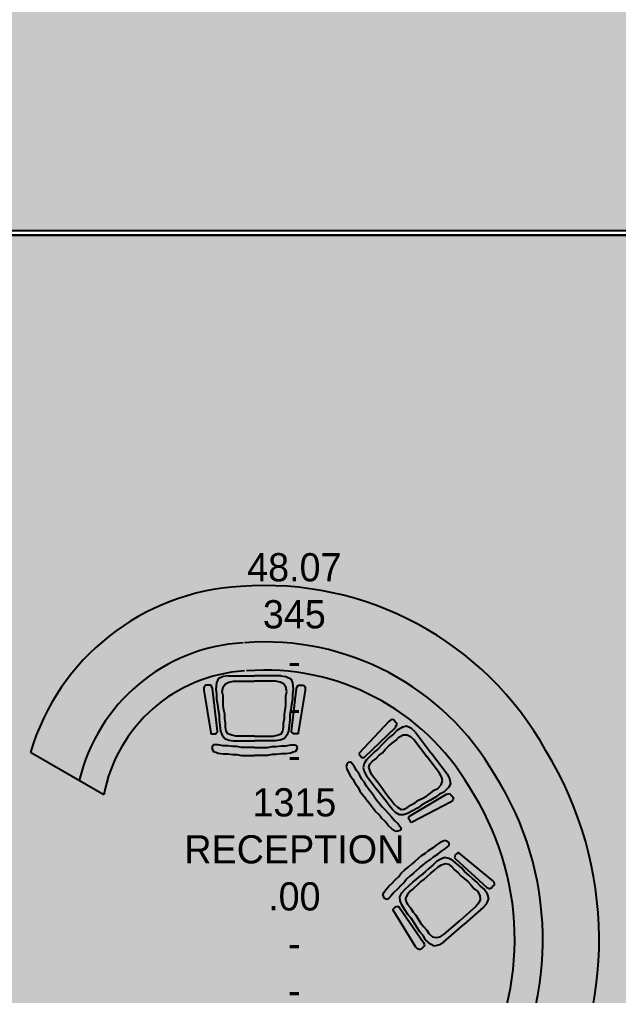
# Model space of a CAD drawing. Header units: millimetres. Extents: x -48614 to 110435, y -11020 to 74943.
# Drawn here: x -22861 to -18612, y 31458 to 38378 of the extents above; entities that cross this region are included whole.
import ezdxf

# ---------------------------------------------------------------- set-up
doc = ezdxf.new("R2010")
doc.units = ezdxf.units.MM
for name, color, linetype in [('FURNITURE', 40, 'Continuous'), ('GROS$', 1, 'Continuous'), ('HL-TMP', 7, 'Continuous'), ('RM$', 5, 'Continuous'), ('RM$TXT', 5, 'Continuous'), ('SHOPFITTING', 4, 'Continuous'), ('WN', 4, 'Continuous')]:
    doc.layers.add(name, color=color, linetype=linetype)

msp = doc.modelspace()

# ---------------------------------------------------------------- hatches: boundary and pattern name
at = {"layer": 'HL-TMP', "true_color": 0x666666}
h = msp.add_hatch(color=251, dxfattribs=at)
h.paths.add_polyline_path([(-42887.7, 12735.8), (-47227.7, 12735.8), (-47227.7, 12580.8), (-47427.7, 12580.8), (-47427.7, 9980.8), (-42887.7, 9980.8)], flags=0)
h.paths.add_polyline_path([(-42887.7, 9265.8), (-42887.7, 9870.8), (-47227.7, 9870.8), (-47227.7, 9580.8), (-47427.7, 9580.8), (-47427.7, 6980.8), (-47227.7, 6980.8), (-47227.7, 6830.8), (-42887.7, 6830.8)], flags=0)
h.paths.add_polyline_path([(-5257.7, 3070.8), (-8417.7, 3070.8), (-8417.7, -2874.2), (-5257.7, -2874.2)], flags=0)
h.paths.add_polyline_path([(6362.3, 3070.8), (3202.3, 3070.8), (3202.3, -2859.2), (6362.3, -2859.2)], flags=0)
h.paths.add_polyline_path([(31772.3, 9580.8), (31747.3, 9580.8), (30172.3, 9580.8), (24672.3, 9580.8), (24672.3, 7598), (24838, 7198), (25639.5, 6396.5), (26039.4, 6230.8), (30405.1, 6230.8), (30805.1, 6396.5), (31606.6, 7198), (31772.3, 7598)], flags=0)
h.paths.add_polyline_path([(31772.3, 43463.7), (31606.6, 43863.7), (30805.1, 44665.1), (30405.1, 44830.8), (26039.4, 44830.8), (25639.4, 44665.2), (24838, 43863.7), (24672.3, 43463.7), (24672.3, 41480.8), (26272.3, 41480.8), (31772.3, 41480.8)], flags=0)
h.paths.add_polyline_path([(-26727.7, 43463.7), (-26893.4, 43863.7), (-27694.9, 44665.1), (-28094.9, 44830.8), (-32460.6, 44830.8), (-32860.6, 44665.1), (-33662, 43863.7), (-33827.7, 43463.7), (-33827.7, 41080.8), (-32227.7, 41080.8), (-32227.7, 41480.8), (-26727.7, 41480.8)], flags=0)
h.paths.add_polyline_path([(-26727.7, 9580.8), (-33827.7, 9580.8), (-33827.7, 7598), (-33662, 7198), (-32860.6, 6396.5), (-32460.6, 6230.8), (-28094.9, 6230.8), (-27694.9, 6396.5), (-26893.4, 7198), (-26727.7, 7598)], flags=0)
h.paths.add_polyline_path([(79131.2, 39384.4), (73719.9, 42522.1), (73017.6, 41310.9), (72967.5, 41224.4), (74182.1, 40520.1), (74682.3, 40230.1), (74682.3, 36331.6), (72967.5, 35337.2), (73719.9, 34039.6), (79131.2, 37177.3), (79774.1, 38280.8)], flags=0)
h.paths.add_polyline_path([(-3017.1, 35830.1), (-7027.7, 35146.4), (-7027.7, 32215.2), (-2627.7, 31465.2), (-2627.7, 32863.8), (-5577.7, 33366.6), (-5577.7, 33995), (-2785.4, 34471)], flags=0)
h.paths.add_polyline_path([(4972.3, 35146.4), (572.3, 35896.4), (572.3, 34497.9), (3522.3, 33995), (3522.3, 33366.6), (730, 32890.7), (961.7, 31531.6), (4972.3, 32215.2)], flags=0)
h.paths.add_polyline_path([(-21427.7, 30825.8), (-17703.4, 30825.8), (-17703.4, 30735.8), (-17674.7, 30735.8), (-17674.7, 27735.8), (-14934, 27735.8), (-14927.7, 27735.8), (-14927.7, 27580.8), (-14672.7, 27580.8), (-14672.7, 24980.8), (-14927.7, 24980.8), (-14927.7, 24580.8), (-14672.7, 24580.8), (-14672.7, 21980.8), (-14927.7, 21980.8), (-14927.7, 21580.8), (-14672.7, 21580.8), (-14672.7, 18980.8), (-14927.7, 18980.8), (-14927.7, 18580.8), (-14672.7, 18580.8), (-14672.7, 15980.8), (-14927.7, 15980.8), (-14927.7, 15580.8), (-14672.7, 15580.8), (-14672.7, 12980.8), (-14927.7, 12980.8), (-14927.7, 12802.8), (-19272.7, 12802.8), (-19272.7, 12825.8), (-21427.7, 12825.8)], flags=0)
h.paths.add_polyline_path([(12562.3, 46980.8), (12172.3, 46980.8), (12172.3, 47580.8), (12562.3, 47580.8), (12562.3, 49350.8), (8647.3, 49350.8), (8647.3, 41190.8), (12272.3, 41190.8), (12272.3, 41680.8), (12562.3, 41680.8)], flags=0)
h.paths.add_polyline_path([(322.3, 3070.8), (-2377.7, 3070.8), (-2377.7, 840.8), (-2377.7, -1759.2), (-2377.7, -3054.2), (322.3, -3054.2), (322.3, -359.2)], flags=0)
h.paths.add_polyline_path([(18437.3, 53689.3), (18437.3, 54755.8), (18437.3, 55795.8), (18322.3, 55795.8), (17237.3, 55795.8), (17237.3, 51839.3), (18437.3, 51839.3)], flags=0)
h.paths.add_polyline_path([(35012.3, 45725.8), (33772.3, 45725.8), (33772.3, 45580.8), (33472.5, 45580.8), (33472.5, 42980.8), (33772.3, 42980.8), (33772.3, 42580.8), (33527.3, 42580.8), (33527.3, 41480.8), (33772.3, 41480.8), (33772.3, 41190.8), (36562.3, 41190.8), (36562.3, 43300.8), (35012.3, 43300.8)], flags=0)
h.paths.add_polyline_path([(-35552.7, 41080.8), (-38827.7, 41080.8), (-40277.7, 41080.8), (-40277.7, 42030.8), (-40277.7, 43133.3), (-40277.7, 44404.4), (-40277.7, 47415.8), (-40277.7, 50415.8), (-40277.7, 53415.8), (-40277.7, 54835.8), (-40227.7, 54835.8), (-40227.7, 59415.8), (-40227.7, 63265.8), (-40227.7, 65225.8), (-42827.7, 65225.8), (-42827.7, 64930.8), (-42827.7, 62415.8), (-42827.7, 54835.8), (-42777.7, 54835.8), (-42777.7, 41450.8), (-42777.7, 41225.8), (-47427.7, 41225.8), (-47427.7, 39980.8), (-47227.7, 39980.8), (-47227.7, 36980.8), (-35552.7, 36980.8)], flags=0)
h.paths.add_polyline_path([(-26552.7, 41080.8), (-26727.7, 41080.8), (-32227.7, 41080.8), (-33827.7, 41080.8), (-34227.7, 41080.8), (-35502.7, 41080.8), (-35502.7, 36980.8), (-35227.7, 36980.8), (-35227.7, 36630.8), (-34227.7, 36630.8), (-34227.7, 36980.8), (-33827.7, 36980.8), (-33827.7, 36690.8), (-30577.7, 36690.8), (-30577.7, 36980.8), (-29977.7, 36980.8), (-29977.7, 36690.8), (-29366.4, 36690.8), (-26727.7, 36690.8), (-26727.7, 36980.8), (-26552.7, 36980.8)], flags=0)
h.paths.add_polyline_path([(24447.3, 41080.8), (24272.3, 41080.8), (23172.3, 41080.8), (18437.3, 41080.8), (18437.3, 41080.8), (17237.3, 41080.8), (10222.3, 41080.8), (1917.3, 41080.8), (-3972.7, 41080.8), (-6972.7, 41080.8), (-14727.7, 41080.8), (-14727.7, 46980.8), (-14827.7, 46980.8), (-14827.7, 47580.8), (-14727.7, 47580.8), (-14727.7, 52980.8), (-14827.7, 52980.8), (-14827.7, 53580.8), (-14727.7, 53580.8), (-14727.7, 57580.8), (-23327.7, 57580.8), (-23327.7, 56195.8), (-24427.7, 56195.8), (-24827.7, 56195.8), (-24827.7, 41080.8), (-25227.7, 41080.8), (-26327.7, 41080.8), (-26502.7, 41080.8), (-26502.7, 36980.8), (-24627.7, 36980.8), (-24627.7, 36882.5), (-16856.9, 36882.5), (-16856.9, 30825.8), (-16402.7, 30825.8), (-16402.7, 30735.8), (-17584.7, 30735.8), (-17584.7, 27915.8), (-17584.7, 27825.8), (-14927.7, 27825.8), (-14927.7, 27980.8), (-14327.7, 27980.8), (-14327.7, 30580.8), (-14927.7, 30580.8), (-14927.7, 30980.8), (-14327.7, 30980.8), (-14327.7, 33580.8), (-14927.7, 33580.8), (-14927.7, 33980.8), (-14327.7, 33980.8), (-14327.7, 36580.8), (-14927.7, 36580.8), (-14927.7, 36980.8), (-14727.7, 36980.8), (-14727.7, 37180.8), (-14327.7, 37180.8), (-14327.7, 36580.8), (-11727.7, 36580.8), (-11727.7, 37180.8), (-11327.7, 37180.8), (-11327.7, 36580.8), (-8727.7, 36580.8), (-8727.7, 37180.8), (-8327.7, 37180.8), (-8327.7, 36930.8), (-8150.3, 36930.8), (-8000.3, 36695.8), (-6057, 36695.8), (-5907, 36930.8), (-5727.7, 36930.8), (-5727.7, 37180.8), (-5327.7, 37180.8), (-5327.7, 36930.8), (-5150.3, 36930.8), (-5000.3, 36695.8), (-3057, 36695.8), (-2907, 36930.8), (-2727.7, 36930.8), (-2727.7, 37180.8), (-2327.7, 37180.8), (272.3, 37180.8), (672.3, 37180.8), (672.3, 36930.8), (851.5, 36930.8), (1001.5, 36695.8), (2944.9, 36695.8), (3094.9, 36930.8), (3272.3, 36930.8), (3272.3, 37180.8), (3672.3, 37180.8), (3672.3, 36930.8), (3851.5, 36930.8), (4001.5, 36695.8), (5944.9, 36695.8), (6094.9, 36930.8), (6272.3, 36930.8), (6272.3, 37180.8), (12272.3, 37180.8), (12672.3, 37180.8), (12672.3, 36980.8), (12872.3, 36980.8), (12872.3, 33835.8), (15532.3, 33835.8), (16377.3, 33835.8), (16377.3, 36980.8), (24447.3, 36980.8)], flags=0)
h.paths.add_polyline_path([(18437.3, 51556.8), (18437.3, 51749.3), (17237.3, 51749.3), (17237.3, 51730.8), (16637.3, 51730.8), (16637.3, 48230.8), (17237.3, 48230.8), (17237.3, 43683), (17237.3, 43683), (17237.3, 41080.8), (18437.3, 41080.8), (18437.3, 41680), (18437.3, 47455.8)], flags=0)
h.paths.add_polyline_path([(45417.3, 39580.8), (45172.3, 39580.8), (45172.3, 39725.8), (40672.3, 39725.8), (40672.3, 41080.8), (38172.3, 41080.8), (38062.3, 41080.8), (33772.3, 41080.8), (33172.3, 41080.8), (31772.3, 41080.8), (30172.3, 41080.8), (26272.3, 41080.8), (24497.3, 41080.8), (24497.3, 36980.8), (24672.3, 36980.8), (24672.3, 36690.8), (27922.3, 36690.8), (27922.3, 36980.8), (28522.3, 36980.8), (28522.3, 36690.8), (30733.6, 36690.8), (31772.3, 36690.8), (31772.3, 36980.8), (32172.3, 36980.8), (32172.3, 36835.8), (33172.3, 36835.8), (33172.3, 36980.8), (38172.3, 36980.8), (43472.3, 36980.8), (45172.3, 36980.8), (45172.3, 37430.8), (45417.3, 37430.8)], flags=0)
h.paths.add_polyline_path([(40672.3, 62415.8), (40672.3, 65225.8), (40224.8, 65225.8), (38172.3, 65225.8), (38172.3, 63615.8), (38172.3, 60615.8), (38172.3, 57615.8), (38172.3, 54615.8), (38172.3, 45254.4), (38172.3, 43983.3), (38172.3, 42480.8), (38172.3, 41190.8), (40672.3, 41190.8), (40672.3, 41415.8), (40672.3, 44415.8), (40672.3, 47415.8), (40672.3, 50415.8), (40672.3, 56415.8), (40672.3, 59415.8)], flags=0)
h.paths.add_polyline_path([(57086.9, 42326.8), (57086.9, 42376.8), (55724.6, 42376.8), (55724.6, 42326.8), (55724.6, 40876.8), (57086.9, 40876.8)], flags=0)
h.paths.add_polyline_path([(57086.9, 35684.9), (55724.6, 35684.9), (55724.6, 35634.9), (55724.6, 34184.9), (57086.9, 34184.9)], flags=0)
h.paths.add_polyline_path([(40672.3, 11415.8), (40672.3, 29415.8), (40672.3, 32445.8), (40672.3, 36870.8), (38172.3, 36870.8), (38172.3, 36345.8), (38172.3, 33645.8), (38172.3, 27615.8), (38172.3, 21615.8), (38172.3, 18615.8), (38172.3, 15615.8), (38172.3, 12580.8), (32172.3, 12580.8), (32037.3, 12580.8), (32037.3, 12508.8), (32037.3, 10060.8), (32037.3, 9980.8), (32172.3, 9980.8), (38172.3, 9980.8), (38172.3, 6187.8), (38172.3, 835.8), (38997.3, 835.8), (40672.3, 835.8)], flags=0)
h.paths.add_polyline_path([(22772.3, 9930.8), (21852.3, 9930.8), (21852.3, 9560.8), (21672.3, 9560.8), (21672.3, 9380.8), (21492.3, 9380.8), (21492.3, 8560.8), (22772.3, 8560.8)], flags=0)
h.paths.add_polyline_path([(17102.3, 4030.8), (16122.3, 4030.8), (16122.3, 3195.8), (17102.3, 3195.8)], flags=0)
h.paths.add_polyline_path([(-26552.7, 12580.8), (-26727.7, 12580.8), (-26727.7, 12580.8), (-26727.7, 12580.8), (-28492.7, 12580.8), (-29110.3, 13198.4), (-30245.1, 13198.4), (-30245.1, 13198.4), (-31445.1, 13198.4), (-32062.7, 12580.8), (-32835.7, 12580.8), (-33697.7, 12580.8), (-35502.7, 12580.8), (-35502.7, 9980.8), (-35177.7, 9980.8), (-35177.7, 9980.8), (-33827.7, 9980.8), (-26552.7, 9980.8)], flags=0)
h.paths.add_polyline_path([(-34047.7, 15698.3), (-35227.7, 15698.3), (-35227.7, 15580.8), (-35302.7, 15580.8), (-35302.7, 14165.8), (-35302.7, 12980.8), (-34047.7, 12980.8)], flags=0)
h.paths.add_polyline_path([(-40167.7, 29106.9), (-40167.7, 31305.8), (-42797.7, 31305.8), (-42797.7, 28747.2), (-42797.7, 25881.2), (-42797.7, 23395.8), (-42797.7, 21710.4), (-42797.7, 18888.9), (-42287.7, 18888.9), (-42287.7, 16230.8), (-42287.7, 12793.8), (-40167.7, 12793.8), (-40167.7, 12825.8), (-40167.7, 15890.8), (-38714.3, 15890.8), (-38714.3, 16790.8), (-38934.7, 16790.8), (-40167.7, 16790.8), (-40167.7, 20787.8)], flags=0)
h.paths.add_polyline_path([(4693.6, -4071.7), (3582.3, -4071.7), (3582.3, -5174.2), (4693.3, -5174.2)], flags=0)
h.paths.add_polyline_path([(31852.4, 12580.8), (31747.3, 12580.8), (31747.3, 12755.8), (30117.3, 12755.8), (30117.3, 12580.8), (30007.3, 12580.8), (29626.1, 12984.2), (29313.5, 13314.9), (29232.3, 13400.8), (27332.3, 13400.8), (27212.3, 13400.8), (26818.5, 12984.2), (26437.3, 12580.8), (26327.3, 12580.8), (26327.3, 12755.8), (24697.3, 12755.8), (24697.3, 12580.8), (24537.3, 12580.8), (24537.3, 9980.8), (24697.3, 9980.8), (30172.3, 9980.8), (30172.3, 9580.8), (31747.3, 9580.8), (31747.3, 9980.8), (31852.4, 9980.8)], flags=0)
h.paths.add_polyline_path([(42572.3, 73380.8), (42372.3, 73380.8), (42372.3, 74330.8), (38172.3, 74330.8), (38172.3, 65335.8), (40224.8, 65335.8), (40772.3, 65335.8), (40772.3, 65630.8), (41172.3, 65630.8), (41172.3, 65330.8), (42322.3, 65330.8), (42322.3, 66280.8), (42522.3, 66280.8), (42522.3, 67280.8), (42372.3, 67280.8), (42372.3, 67880.8), (42522.3, 67880.8), (42522.3, 71780.8), (42372.3, 71780.8), (42372.3, 72036.8), (39851.3, 72036.7), (39851.3, 70503.8), (40788.3, 70503.8), (40788.3, 70473.8), (40788.3, 67280.8), (39826.3, 67280.8), (39826.3, 71614.8), (39826.8, 72061.8), (42372.3, 72061.8), (42372.3, 72380.8), (42572.3, 72380.8)], flags=0)
h.paths.add_polyline_path([(22572.3, 26445.8), (21487.3, 26445.8), (21487.3, 25512), (21487.3, 25475.8), (22572.3, 25475.8)], flags=0)
h.paths.add_polyline_path([(-37517.7, 16790.8), (-38624.3, 16790.8), (-38624.3, 15890.8), (-37517.7, 15890.8)], flags=0)
h.paths.add_polyline_path([(-2582.7, -3094.2), (-5037.7, -3094.2), (-5037.7, -4759.2), (-5037.7, -5209.2), (-4187.7, -5209.2), (-2582.7, -5209.2)], flags=0)
h.paths.add_polyline_path([(-25127.7, 18580.8), (-25227.7, 18580.8), (-25227.7, 18698.3), (-26507.7, 18698.3), (-26507.7, 17678.8), (-26465.8, 17636.9), (-26465.7, 17284.9), (-26507.7, 17284.9), (-26507.7, 15863.3), (-25867.7, 15863.3), (-25227.7, 15863.3), (-25227.7, 15980.8), (-25127.7, 15980.8)], flags=0)
at = {"layer": 'HL-TMP', "true_color": 0xff9900}
h = msp.add_hatch(color=30, dxfattribs=at)
h.paths.add_polyline_path([(-35527.9, 6580.8), (-35827.7, 6580.8), (-35827.7, 6980.8), (-35527.7, 6980.8), (-35527.7, 8080.8), (-35827.7, 8080.8), (-35827.7, 9870.8), (-42380.2, 9870.8), (-42777.7, 9870.8), (-42777.7, 9265.8), (-42777.7, 5490.8), (-42580.2, 5490.8), (-40167.7, 5490.8), (-40167.7, 3835.8), (-35827.7, 3835.8), (-35827.7, 3980.8), (-35527.9, 3980.8)], flags=0)
h.paths.add_polyline_path([(-35502.7, 35165.8), (-35827.7, 35165.8), (-35827.7, 35395.8), (-35502.7, 35395.8), (-35502.7, 36580.8), (-40167.7, 36580.8), (-40167.7, 36845.8), (-42797.7, 36845.8), (-42797.7, 33977.8), (-42797.7, 33977.8), (-42797.7, 33977.8), (-42797.7, 31355.8), (-40167.7, 31355.8), (-40167.7, 33580.8), (-37159.4, 33580.8), (-37159.4, 33490.8), (-40077.7, 33490.8), (-40077.7, 30755.8), (-35827.7, 30755.8), (-35827.7, 30980.8), (-35502.7, 30980.8), (-35502.7, 33580.8), (-35827.7, 33580.8), (-35827.7, 33980.8), (-35502.7, 33980.8)], flags=0)
h.paths.add_polyline_path([(-24627.7, 36848.8), (-16895.2, 36848.8), (-16895.2, 31269.2), (-16895.2, 30825.8), (-21427.7, 30825.8), (-24627.7, 30825.8), (-24627.7, 30980.8), (-24902.7, 30980.8), (-24902.7, 33580.8), (-24627.7, 33580.8), (-24627.7, 33980.8), (-24927.7, 33980.8), (-24927.7, 36580.8), (-24627.7, 36580.8)], flags=0)

# ---------------------------------------------------------------- linework, layer by layer
at = {"layer": 'FURNITURE'}
for p, q in [((-21416.9, 33720.2), (-21451.3, 33702.9)), ((-21381.6, 33725.2), (-21416.9, 33720.2)), ((-21381.6, 33725.2), (-21194, 33725.2)), ((-21006.5, 33725.2), (-21194, 33725.2)), ((-21006.5, 33725.2), (-20971.2, 33720.2)), ((-20971.2, 33720.2), (-20936.7, 33702.9)), ((-21548.5, 33651.6), (-21554.1, 33640.1)), ((-21554.1, 33640.1), (-21554.1, 33623)), ((-21542.7, 33657.2), (-21548.5, 33651.6)), ((-21525.6, 33657.2), (-21542.7, 33657.2)), ((-21514.1, 33657.2), (-21525.6, 33657.2)), ((-21502.8, 33657.2), (-21514.1, 33657.2)), ((-21497, 33645.8), (-21502.8, 33657.2)), ((-21491.4, 33634.3), (-21497, 33645.8)), ((-21456.9, 33331.4), (-21491.4, 33634.3)), ((-21462.8, 33674.3), (-21468.4, 33628.7)), ((-21451.3, 33702.9), (-21462.8, 33674.3)), ((-21422.7, 33611.6), (-21416.9, 33645.8)), ((-21416.9, 33645.8), (-21399.8, 33668.7)), ((-21399.8, 33668.7), (-21377.1, 33680.2)), ((-21377.1, 33680.2), (-21342.6, 33685.8)), ((-21342.6, 33685.8), (-21194, 33685.8)), ((-21045.4, 33685.8), (-21194, 33685.8)), ((-21011, 33680.2), (-21045.4, 33685.8)), ((-20988.3, 33668.7), (-21011, 33680.2)), ((-20971.2, 33645.8), (-20988.3, 33668.7)), ((-20965.3, 33611.6), (-20971.2, 33645.8)), ((-20936.7, 33702.9), (-20925.3, 33674.3)), ((-20931.1, 33331.4), (-20896.7, 33634.3)), ((-20925.3, 33674.3), (-20919.6, 33628.7)), ((-20896.7, 33634.3), (-20891.1, 33645.8)), ((-20891.1, 33645.8), (-20885.2, 33657.2)), ((-20885.2, 33657.2), (-20874, 33657.2)), ((-20874, 33657.2), (-20862.5, 33657.2)), ((-20862.5, 33657.2), (-20845.4, 33657.2)), ((-20845.4, 33657.2), (-20839.5, 33651.6)), ((-20839.5, 33651.6), (-20833.9, 33640.1)), ((-20833.9, 33640.1), (-20833.9, 33623)), ((-21554.1, 33623), (-21502.8, 33320)), ((-21468.4, 33628.7), (-21462.8, 33594.5)), ((-21462.8, 33594.5), (-21462.8, 33560)), ((-21416.9, 33583), (-21422.7, 33611.6)), ((-21416.9, 33548.6), (-21416.9, 33583)), ((-20971.2, 33583), (-20965.3, 33611.6)), ((-20971.2, 33548.6), (-20971.2, 33583)), ((-20919.6, 33628.7), (-20925.3, 33594.5)), ((-20925.3, 33594.5), (-20925.3, 33560)), ((-20833.9, 33623), (-20885.2, 33320)), ((-21462.8, 33560), (-21456.9, 33520)), ((-21456.9, 33520), (-21451.3, 33485.8)), ((-21416.9, 33514.4), (-21416.9, 33548.6)), ((-21411.3, 33479.9), (-21416.9, 33514.4)), ((-20976.8, 33479.9), (-20971.2, 33514.4)), ((-20971.2, 33514.4), (-20971.2, 33548.6)), ((-20931.1, 33520), (-20936.7, 33485.8)), ((-20925.3, 33560), (-20931.1, 33520)), ((-21451.3, 33485.8), (-21445.5, 33445.7)), ((-21445.5, 33445.7), (-21445.5, 33411.3)), ((-21405.6, 33451.4), (-21411.3, 33479.9)), ((-21405.6, 33422.8), (-21405.6, 33451.4)), ((-20982.4, 33451.4), (-20976.8, 33479.9)), ((-20982.4, 33422.8), (-20982.4, 33451.4)), ((-20936.7, 33485.8), (-20942.6, 33445.7)), ((-20942.6, 33445.7), (-20942.6, 33411.3)), ((-21445.5, 33411.3), (-21439.8, 33371.5)), ((-21439.8, 33371.5), (-21434.2, 33331.4)), ((-21399.8, 33388.6), (-21405.6, 33422.8)), ((-21399.8, 33360), (-21399.8, 33388.6)), ((-21394.2, 33331.4), (-21399.8, 33360)), ((-20993.9, 33331.4), (-20988.3, 33360)), ((-20988.3, 33388.6), (-20982.4, 33422.8)), ((-20988.3, 33360), (-20988.3, 33388.6)), ((-20948.2, 33371.5), (-20953.8, 33331.4)), ((-20942.6, 33411.3), (-20948.2, 33371.5)), ((-20240.7, 33401.3), (-20450.4, 33176.6)), ((-20413.5, 33147.1), (-20193.6, 33358.2)), ((-20227.1, 33411.6), (-20240.7, 33401.3)), ((-20214.5, 33414.1), (-20227.1, 33411.6)), ((-20206.5, 33412.9), (-20214.5, 33414.1)), ((-20196.1, 33399.3), (-20206.5, 33412.9)), ((-20189.2, 33390.2), (-20196.1, 33399.3)), ((-20193.6, 33358.2), (-20187.9, 33369.6)), ((-20182.4, 33381.2), (-20189.2, 33390.2)), ((-20187.9, 33369.6), (-20182.4, 33381.2)), ((-20144.5, 33359.8), (-20184.2, 33336.5)), ((-20114.8, 33368), (-20144.5, 33359.8)), ((-20080.1, 33351.2), (-20114.8, 33368)), ((-21502.8, 33320), (-21502.8, 33314.1)), ((-21502.8, 33314.1), (-21497, 33314.1)), ((-21497, 33314.1), (-21485.5, 33314.1)), ((-21485.5, 33314.1), (-21474, 33314.1)), ((-21474, 33314.1), (-21468.4, 33314.1)), ((-21468.4, 33314.1), (-21462.8, 33320)), ((-21462.8, 33320), (-21456.9, 33325.6)), ((-21456.9, 33325.6), (-21456.9, 33331.4)), ((-21434.2, 33331.4), (-21422.7, 33302.9)), ((-21422.7, 33302.9), (-21405.6, 33279.9)), ((-21382.7, 33314.1), (-21394.2, 33331.4)), ((-21354.1, 33302.9), (-21382.7, 33314.1)), ((-21325.5, 33297), (-21354.1, 33302.9)), ((-21291.1, 33297), (-21325.5, 33297)), ((-21256.9, 33297), (-21291.1, 33297)), ((-21222.5, 33297), (-21256.9, 33297)), ((-21193.9, 33297), (-21222.5, 33297)), ((-21194.1, 33297), (-21165.6, 33297)), ((-21165.6, 33297), (-21131.1, 33297)), ((-21131.1, 33297), (-21096.9, 33297)), ((-21096.9, 33297), (-21062.5, 33297)), ((-21062.5, 33297), (-21033.9, 33302.9)), ((-21033.9, 33302.9), (-21005.4, 33314.1)), ((-21005.4, 33314.1), (-20993.9, 33331.4)), ((-20965.3, 33302.9), (-20982.4, 33279.9)), ((-20953.8, 33331.4), (-20965.3, 33302.9)), ((-20931.1, 33325.6), (-20931.1, 33331.4)), ((-20925.3, 33320), (-20931.1, 33325.6)), ((-20919.6, 33314.1), (-20925.3, 33320)), ((-20914, 33314.1), (-20919.6, 33314.1)), ((-20902.5, 33314.1), (-20914, 33314.1)), ((-20891.1, 33314.1), (-20902.5, 33314.1)), ((-20885.2, 33314.1), (-20891.1, 33314.1)), ((-20885.2, 33320), (-20885.2, 33314.1)), ((-20235.3, 33290.4), (-20263.6, 33261.5)), ((-20207.9, 33311.3), (-20235.3, 33290.4)), ((-20184.2, 33336.5), (-20207.9, 33311.3)), ((-20189.2, 33267.9), (-20170.1, 33289.9)), ((-20170.1, 33289.9), (-20139.3, 33306)), ((-20139.3, 33306), (-20110.7, 33306.3)), ((-20110.7, 33306.3), (-20087.8, 33295.2)), ((-20087.8, 33295.2), (-20062.4, 33271.3)), ((-20054.7, 33326.1), (-20080.1, 33351.2)), ((-20054.7, 33326.1), (-19940.9, 33177)), ((-21491.4, 33228.4), (-21497, 33216.9)), ((-21485.5, 33234.2), (-21491.4, 33228.4)), ((-21468.4, 33234.2), (-21485.5, 33234.2)), ((-21451.3, 33234.2), (-21468.4, 33234.2)), ((-21416.9, 33228.4), (-21451.3, 33234.2)), ((-21382.7, 33228.4), (-21416.9, 33228.4)), ((-21405.6, 33279.9), (-21377.1, 33268.4)), ((-21348.3, 33222.8), (-21382.7, 33228.4)), ((-21377.1, 33268.4), (-21342.6, 33262.8)), ((-21319.7, 33222.8), (-21348.3, 33222.8)), ((-21342.6, 33262.8), (-21308.4, 33262.8)), ((-21285.5, 33216.9), (-21319.7, 33222.8)), ((-21308.4, 33262.8), (-21268.4, 33262.8)), ((-21268.4, 33262.8), (-21234, 33262.8)), ((-21234, 33262.8), (-21193.9, 33262.8)), ((-21154.1, 33262.8), (-21194.1, 33262.8)), ((-21119.7, 33262.8), (-21154.1, 33262.8)), ((-21079.6, 33262.8), (-21119.7, 33262.8)), ((-21102.6, 33216.9), (-21068.4, 33222.8)), ((-21045.4, 33262.8), (-21079.6, 33262.8)), ((-21068.4, 33222.8), (-21039.8, 33222.8)), ((-21011, 33268.4), (-21045.4, 33262.8)), ((-21039.8, 33222.8), (-21005.4, 33228.4)), ((-20982.4, 33279.9), (-21011, 33268.4)), ((-21005.4, 33228.4), (-20971.2, 33228.4)), ((-20971.2, 33228.4), (-20936.7, 33234.2)), ((-20936.7, 33234.2), (-20919.6, 33234.2)), ((-20919.6, 33234.2), (-20902.5, 33234.2)), ((-20902.5, 33234.2), (-20896.7, 33228.4)), ((-20896.7, 33228.4), (-20891.1, 33216.9)), ((-20287.4, 33236.3), (-20315.6, 33207.3)), ((-20263.6, 33261.5), (-20287.4, 33236.3)), ((-20267.7, 33200.9), (-20243.8, 33226.2)), ((-20243.8, 33226.2), (-20216.6, 33247)), ((-20216.6, 33247), (-20189.2, 33267.9)), ((-20062.4, 33271.3), (-19972.2, 33153.1)), ((-21497, 33216.9), (-21491.4, 33199.8)), ((-21491.4, 33199.8), (-21485.5, 33188.3)), ((-21485.5, 33188.3), (-21468.4, 33182.7)), ((-21468.4, 33182.7), (-21451.3, 33177.1)), ((-21451.3, 33177.1), (-21416.9, 33171.2)), ((-21416.9, 33171.2), (-21382.7, 33171.2)), ((-21382.7, 33171.2), (-21348.3, 33165.6)), ((-21348.3, 33165.6), (-21319.7, 33165.6)), ((-21319.7, 33165.6), (-21285.5, 33159.8)), ((-21256.9, 33216.9), (-21285.5, 33216.9)), ((-21285.5, 33159.8), (-21256.9, 33159.8)), ((-21222.5, 33216.9), (-21256.9, 33216.9)), ((-21256.9, 33159.8), (-21222.5, 33159.8)), ((-21193.9, 33216.9), (-21222.5, 33216.9)), ((-21222.5, 33159.8), (-21193.9, 33159.8)), ((-21194.1, 33216.9), (-21165.6, 33216.9)), ((-21165.6, 33159.8), (-21194.1, 33159.8)), ((-21165.6, 33216.9), (-21131.1, 33216.9)), ((-21131.1, 33159.8), (-21165.6, 33159.8)), ((-21131.1, 33216.9), (-21102.6, 33216.9)), ((-21102.6, 33159.8), (-21131.1, 33159.8)), ((-21068.4, 33165.6), (-21102.6, 33159.8)), ((-21039.8, 33165.6), (-21068.4, 33165.6)), ((-21005.4, 33171.2), (-21039.8, 33165.6)), ((-20971.2, 33171.2), (-21005.4, 33171.2)), ((-20936.7, 33177.1), (-20971.2, 33171.2)), ((-20919.6, 33182.7), (-20936.7, 33177.1)), ((-20902.5, 33188.3), (-20919.6, 33182.7)), ((-20896.7, 33199.8), (-20902.5, 33188.3)), ((-20891.1, 33216.9), (-20896.7, 33199.8)), ((-20450.4, 33176.6), (-20455.1, 33173)), ((-20455.1, 33173), (-20451.5, 33168.4)), ((-20451.5, 33168.4), (-20444.6, 33159.3)), ((-20444.6, 33159.3), (-20437.6, 33150.1)), ((-20437.6, 33150.1), (-20434.2, 33145.7)), ((-20371.3, 33157.8), (-20399.7, 33129)), ((-20343, 33186.4), (-20371.3, 33157.8)), ((-20315.6, 33207.3), (-20343, 33186.4)), ((-20333.4, 33136.3), (-20309.7, 33161.7)), ((-20309.7, 33161.7), (-20287, 33179.1)), ((-20287, 33179.1), (-20267.7, 33200.9)), ((-19882.1, 33035), (-19972.2, 33153.1)), ((-19827.1, 33028), (-19940.9, 33177)), ((-20539, 33094.6), (-20544.5, 33082.9)), ((-20544.5, 33082.9), (-20538.6, 33065.9)), ((-20528.8, 33109.4), (-20539, 33094.6)), ((-20516.3, 33111.9), (-20528.8, 33109.4)), ((-20508.1, 33110.8), (-20516.3, 33111.9)), ((-20497.7, 33097.2), (-20508.1, 33110.8)), ((-20487.3, 33083.6), (-20497.7, 33097.2)), ((-20471.1, 33052.7), (-20487.3, 33083.6)), ((-20434.2, 33145.7), (-20426.1, 33144.8)), ((-20426.1, 33144.8), (-20418.1, 33143.5)), ((-20415.4, 33102.5), (-20423.3, 33075)), ((-20418.1, 33143.5), (-20413.5, 33147.1)), ((-20399.7, 33129), (-20415.4, 33102.5)), ((-20382.2, 33077.5), (-20375.4, 33097.2)), ((-20375.4, 33097.2), (-20356.1, 33119)), ((-20356.1, 33119), (-20333.4, 33136.3)), ((-20538.6, 33065.9), (-20532.7, 33048.9)), ((-20532.7, 33048.9), (-20516.5, 33018)), ((-20516.5, 33018), (-20495.7, 32990.8)), ((-20450.3, 33025.5), (-20471.1, 33052.7)), ((-20433.9, 32994.7), (-20450.3, 33025.5)), ((-20423.3, 33075), (-20415.1, 33045.3)), ((-20415.1, 33045.3), (-20398.6, 33014.6)), ((-20398.6, 33014.6), (-20377.9, 32987.4)), ((-20373.8, 33048), (-20382.2, 33077.5)), ((-20361.1, 33021.7), (-20373.8, 33048)), ((-20340.2, 32994.4), (-20361.1, 33021.7)), ((-19865.7, 33004.2), (-19882.1, 33035)), ((-19827.1, 33028), (-19809.7, 32996.9)), ((-20495.7, 32990.8), (-20479.3, 32960.1)), ((-20479.3, 32960.1), (-20462, 32937.3)), ((-20416.6, 32972), (-20433.9, 32994.7)), ((-20400.5, 32941.3), (-20416.6, 32972)), ((-20377.9, 32987.4), (-20353.6, 32955.6)), ((-20353.6, 32955.6), (-20332.7, 32928.2)), ((-20319.4, 32967.2), (-20340.2, 32994.4)), ((-20298.6, 32939.8), (-20319.4, 32967.2)), ((-19892.5, 32926.3), (-19868.8, 32951.7)), ((-19868.8, 32951.7), (-19861, 32979.2)), ((-19861, 32979.2), (-19865.7, 33004.2)), ((-19802.5, 32959), (-19818.3, 32932.5)), ((-19809.7, 32996.9), (-19802.5, 32959)), ((-20462, 32937.3), (-20445.9, 32906.6)), ((-20445.9, 32906.6), (-20428.5, 32883.9)), ((-20428.5, 32883.9), (-20407.7, 32856.5)), ((-20383.1, 32918.6), (-20400.5, 32941.3)), ((-20362.2, 32891.2), (-20383.1, 32918.6)), ((-20344.9, 32868.5), (-20362.2, 32891.2)), ((-20332.7, 32928.2), (-20308.4, 32896.4)), ((-20284.2, 32864.7), (-20308.5, 32896.5)), ((-20281.2, 32917.1), (-20298.6, 32939.8)), ((-20281.4, 32917.3), (-20264, 32894.6)), ((-20264, 32894.6), (-20243.1, 32867.2)), ((-20094.4, 32729.1), (-19832.8, 32885.5)), ((-19973.3, 32871.9), (-19946.1, 32892.7)), ((-19946.1, 32892.7), (-19918.7, 32913.6)), ((-19918.7, 32913.6), (-19892.5, 32926.3)), ((-19881.8, 32884.1), (-19909.1, 32863.2)), ((-19851.2, 32900.4), (-19881.8, 32884.1)), ((-19818.3, 32932.5), (-19851.2, 32900.4)), ((-19832.8, 32885.5), (-19820.2, 32888)), ((-19820.2, 32888), (-19807.6, 32890.3)), ((-19807.6, 32890.3), (-19800.7, 32881.4)), ((-19800.7, 32881.4), (-19793.8, 32872.3)), ((-20407.7, 32856.5), (-20390.3, 32833.8)), ((-20373.1, 32811.3), (-20390.4, 32834)), ((-20352.2, 32783.9), (-20373.1, 32811.3)), ((-20345, 32868.7), (-20327.7, 32846)), ((-20327.7, 32846), (-20306.8, 32818.6)), ((-20306.8, 32818.6), (-20289.5, 32795.9)), ((-20263.3, 32837.3), (-20284.2, 32864.7)), ((-20239, 32805.5), (-20263.3, 32837.3)), ((-20243.1, 32867.2), (-20222.4, 32840)), ((-20218.3, 32778.3), (-20239, 32805.5)), ((-20222.4, 32840), (-20201.5, 32812.7)), ((-20201.5, 32812.7), (-20179.5, 32793.5)), ((-20106.4, 32791.9), (-20083.6, 32809.2)), ((-20083.6, 32809.2), (-20052.9, 32825.3)), ((-19803.6, 32828.8), (-20075.7, 32685.7)), ((-20052.9, 32825.3), (-20030.2, 32842.7)), ((-20010.5, 32807.6), (-20037.9, 32786.7)), ((-20030.2, 32842.7), (-20004.1, 32855.5)), ((-19975.1, 32827.2), (-20010.5, 32807.6)), ((-20004.1, 32855.5), (-19973.3, 32871.9)), ((-19944.5, 32843.5), (-19975.1, 32827.2)), ((-19909.1, 32863.2), (-19944.5, 32843.5)), ((-19790, 32839.2), (-19803.6, 32828.8)), ((-19793.8, 32872.3), (-19783.4, 32858.7)), ((-19784.3, 32850.6), (-19790, 32839.2)), ((-19783.4, 32858.7), (-19784.3, 32850.6)), ((-20334.9, 32761.2), (-20352.2, 32783.9)), ((-20309.5, 32737.6), (-20334.9, 32761.2)), ((-20292.1, 32714.9), (-20309.5, 32737.6)), ((-20289.5, 32795.9), (-20264.1, 32772.3)), ((-20264.1, 32772.3), (-20246.7, 32749.6)), ((-20246.7, 32749.6), (-20221.4, 32725.6)), ((-20192.9, 32754.4), (-20218.3, 32778.3)), ((-20166.5, 32738.6), (-20192.9, 32754.4)), ((-20179.5, 32793.5), (-20153.2, 32777.6)), ((-20137.9, 32739), (-20166.5, 32738.6)), ((-20153.2, 32777.6), (-20132.5, 32779)), ((-20108.2, 32747.2), (-20137.9, 32739)), ((-20132.5, 32779), (-20106.4, 32791.9)), ((-20072.9, 32767), (-20108.2, 32747.2)), ((-20037.9, 32786.7), (-20072.9, 32767)), ((-20266.8, 32690.9), (-20292.1, 32714.9)), ((-20246, 32663.7), (-20266.8, 32690.9)), ((-20221.4, 32725.6), (-20200.6, 32698.4)), ((-20200.6, 32698.4), (-20175.1, 32674.6)), ((-20175.1, 32674.6), (-20164.7, 32661)), ((-20101.2, 32709.5), (-20100, 32717.5)), ((-20097.8, 32705), (-20101.2, 32709.5)), ((-20100, 32717.5), (-20099, 32725.6)), ((-20099, 32725.6), (-20094.4, 32729.1)), ((-20090.8, 32695.9), (-20097.8, 32705)), ((-20083.9, 32686.8), (-20090.8, 32695.9)), ((-20080.3, 32682.1), (-20083.9, 32686.8)), ((-20075.7, 32685.7), (-20080.3, 32682.1)), ((-20220.5, 32639.9), (-20246, 32663.7)), ((-20205.6, 32629.7), (-20220.5, 32639.9)), ((-20190.8, 32619.6), (-20205.6, 32629.7)), ((-20178.1, 32621.9), (-20190.8, 32619.6)), ((-20161.1, 32627.8), (-20178.1, 32621.9)), ((-20164.7, 32661), (-20154.3, 32647.4)), ((-20155.4, 32639.2), (-20161.1, 32627.8)), ((-20154.3, 32647.4), (-20155.4, 32639.2)), ((-19876.2, 32542.9), (-19906, 32524.7)), ((-19859.6, 32549.9), (-19876.2, 32542.9)), ((-19843, 32556.9), (-19859.6, 32549.9)), ((-19831, 32552.1), (-19843, 32556.9)), ((-19815.6, 32542.9), (-19831, 32552.1)), ((-19812.3, 32530.5), (-19815.6, 32542.9)), ((-19812.8, 32522.3), (-19812.3, 32530.5)), ((-19983, 32465.1), (-20012.6, 32447)), ((-19961.4, 32483.9), (-19983, 32465.1)), ((-19931.8, 32502.2), (-19961.4, 32483.9)), ((-19906, 32524.7), (-19931.8, 32502.2)), ((-19923.9, 32440.8), (-19894.2, 32459.1)), ((-19894.2, 32459.1), (-19868.4, 32481.6)), ((-19868.4, 32481.6), (-19838.6, 32499.8)), ((-19838.6, 32499.8), (-19825.7, 32511)), ((-19825.7, 32511), (-19812.8, 32522.3)), ((-19760.4, 32462.1), (-19769, 32454.5)), ((-19751.7, 32469.6), (-19760.4, 32462.1)), ((-19747.3, 32473.4), (-19751.7, 32469.6)), ((-19743.5, 32469), (-19747.3, 32473.4)), ((-19505.7, 32274.2), (-19743.5, 32469)), ((-20060.1, 32405.7), (-20081.6, 32386.9)), ((-20034.1, 32428.3), (-20060.1, 32405.7)), ((-20012.6, 32447), (-20034.1, 32428.3)), ((-19996.6, 32385.2), (-19975, 32404)), ((-19975, 32404), (-19945.4, 32422)), ((-19945.4, 32422), (-19923.9, 32440.8)), ((-19901.8, 32406.9), (-19927.6, 32384.4)), ((-19872.2, 32425.3), (-19901.8, 32406.9)), ((-19843.1, 32435.4), (-19872.2, 32425.3)), ((-19866.8, 32384.2), (-19837.9, 32394.5)), ((-19815.1, 32429.3), (-19843.1, 32435.4)), ((-19837.9, 32394.5), (-19817.9, 32389)), ((-19817.9, 32389), (-19794.9, 32371.1)), ((-19787.7, 32415.3), (-19815.1, 32429.3)), ((-19757.1, 32388.8), (-19787.7, 32415.3)), ((-19773.7, 32442.7), (-19774.4, 32434.6)), ((-19774.4, 32434.6), (-19770.5, 32430.2)), ((-19773.3, 32450.8), (-19773.7, 32442.7)), ((-19769, 32454.5), (-19773.3, 32450.8)), ((-19770.5, 32430.2), (-19545.7, 32224.5)), ((-19726.7, 32362.5), (-19757.1, 32388.8)), ((-20172.5, 32300), (-20150.5, 32326.9)), ((-20150.5, 32326.9), (-20129, 32345.7)), ((-20129, 32345.7), (-20103, 32368.3)), ((-20103, 32368.3), (-20081.5, 32387)), ((-20065.5, 32325.2), (-20091.4, 32302.6)), ((-20043.9, 32343.9), (-20065.5, 32325.2)), ((-20044.1, 32343.8), (-20022.5, 32362.6)), ((-20022.5, 32362.6), (-19996.6, 32385.2)), ((-19983.7, 32335.5), (-20013.9, 32309.2)), ((-19957.8, 32358.1), (-19983.7, 32335.5)), ((-19969.9, 32302.2), (-19944, 32324.8)), ((-19927.6, 32384.4), (-19957.8, 32358.1)), ((-19944, 32324.8), (-19918.2, 32347.3)), ((-19918.2, 32347.3), (-19892.2, 32369.9)), ((-19892.2, 32369.9), (-19866.8, 32384.2)), ((-19794.9, 32371.1), (-19776.1, 32349.6)), ((-19776.1, 32349.6), (-19749.2, 32327.6)), ((-19749.2, 32327.6), (-19730.4, 32306.1)), ((-19704.1, 32336.5), (-19726.7, 32362.5)), ((-19673.4, 32310.1), (-19704.1, 32336.5)), ((-20242, 32231.9), (-20216.3, 32254.4)), ((-20216.3, 32254.4), (-20194, 32281.2)), ((-20194, 32281.2), (-20172.5, 32300)), ((-20134.9, 32256.9), (-20156.5, 32238.1)), ((-20113, 32283.8), (-20134.9, 32256.9)), ((-20091.4, 32302.6), (-20113, 32283.8)), ((-20100.1, 32234.1), (-20069.9, 32260.4)), ((-20069.9, 32260.4), (-20044, 32283)), ((-20044, 32283), (-20013.8, 32309.3)), ((-20012.9, 32264.8), (-20038.8, 32242.2)), ((-19991.3, 32283.5), (-20012.9, 32264.8)), ((-19991.5, 32283.4), (-19969.9, 32302.2)), ((-19730.4, 32306.1), (-19707.4, 32288.2)), ((-19707.4, 32288.2), (-19680.6, 32266)), ((-19680.6, 32266), (-19658.1, 32240.2)), ((-19646.7, 32288.1), (-19673.4, 32310.1)), ((-19616, 32261.7), (-19646.7, 32288.1)), ((-19593.4, 32235.7), (-19616, 32261.7)), ((-19494.5, 32261.3), (-19505.7, 32274.2)), ((-19491.2, 32249), (-19494.5, 32261.3)), ((-20282.6, 32173.9), (-20273.4, 32189.4)), ((-20273.4, 32189.4), (-20264.2, 32204.9)), ((-20264.2, 32204.9), (-20242, 32231.9)), ((-20204.5, 32188.8), (-20226.6, 32161.8)), ((-20178.7, 32211.3), (-20204.5, 32188.8)), ((-20156.5, 32238.1), (-20178.7, 32211.3)), ((-20162.2, 32157.4), (-20148.2, 32184.8)), ((-20148.2, 32184.8), (-20125.9, 32211.6)), ((-20125.9, 32211.6), (-20100.1, 32234.1)), ((-20090.6, 32197.1), (-20108.3, 32173.9)), ((-20064.6, 32219.7), (-20090.6, 32197.1)), ((-20038.8, 32242.2), (-20064.6, 32219.7)), ((-19658.1, 32240.2), (-19635.5, 32214.2)), ((-19635.5, 32214.2), (-19612.3, 32196.5)), ((-19612.3, 32196.5), (-19594.3, 32166.9)), ((-19566.7, 32213.7), (-19593.4, 32235.7)), ((-19540.9, 32175.5), (-19566.7, 32213.7)), ((-19545.7, 32224.5), (-19533.9, 32219.5)), ((-19533.9, 32219.5), (-19521.9, 32214.7)), ((-19521.9, 32214.7), (-19513.4, 32222.1)), ((-19513.4, 32222.1), (-19504.8, 32229.6)), ((-19504.8, 32229.6), (-19491.9, 32240.9)), ((-19491.9, 32240.9), (-19491.2, 32249)), ((-20279.4, 32161.4), (-20282.6, 32173.9)), ((-20272.4, 32144.9), (-20279.4, 32161.4)), ((-20260.7, 32139.9), (-20272.4, 32144.9)), ((-20252.4, 32139.3), (-20260.7, 32139.9)), ((-20239.5, 32150.6), (-20252.4, 32139.3)), ((-20226.6, 32161.8), (-20239.5, 32150.6)), ((-20160, 32128.8), (-20162.2, 32157.4)), ((-20149.9, 32099.7), (-20160, 32128.8)), ((-20108.3, 32173.9), (-20122.4, 32146.7)), ((-20122.4, 32146.7), (-20119.7, 32126.1)), ((-20119.7, 32126.1), (-20105.2, 32100.8)), ((-19601.7, 32114.8), (-19623.9, 32087.9)), ((-19592.1, 32138.4), (-19601.7, 32114.8)), ((-19594.3, 32166.9), (-19592.1, 32138.4)), ((-19545.3, 32110.8), (-19530.8, 32146.4)), ((-19530.8, 32146.4), (-19540.9, 32175.5)), ((-20213, 32067.7), (-20208.6, 32071.6)), ((-20209.2, 32063.3), (-20213, 32067.7)), ((-20048.8, 31801.1), (-20209.2, 32063.3)), ((-20208.6, 32071.6), (-20199.9, 32079.1)), ((-20199.9, 32079.1), (-20191.3, 32086.6)), ((-20191.3, 32086.6), (-20187, 32090.3)), ((-20187, 32090.3), (-20179, 32089.6)), ((-20179, 32089.6), (-20170.9, 32089.2)), ((-20170.9, 32089.2), (-20167, 32084.8)), ((-20167, 32084.8), (-19994, 31833.9)), ((-20127.8, 32065.9), (-20149.9, 32099.7)), ((-20105.9, 32032.1), (-20127.8, 32065.9)), ((-20105.2, 32100.8), (-20086.4, 32079.3)), ((-20086.4, 32079.3), (-20068.3, 32049.6)), ((-20068.3, 32049.6), (-20049.6, 32028.1)), ((-19623.9, 32087.9), (-19736, 31990.3)), ((-19568.7, 32083.8), (-19710.1, 31960.6)), ((-19568.7, 32083.8), (-19545.3, 32110.8)), ((-20083.3, 32006.2), (-20105.9, 32032.1)), ((-20061.4, 31972.1), (-20083.3, 32006.2)), ((-20049.6, 32028.1), (-20035, 32002.9)), ((-20035, 32002.9), (-20016.7, 31973.2)), ((-20016.7, 31973.2), (-19994.2, 31947.4)), ((-19848.1, 31892.7), (-19736, 31990.3)), ((-20043.2, 31942.7), (-20061.4, 31972.1)), ((-20021.3, 31908.6), (-20043.2, 31942.7)), ((-19998.6, 31882.7), (-20021.3, 31908.6)), ((-19994.2, 31947.4), (-19971.6, 31921.5)), ((-19971.6, 31921.5), (-19957.2, 31896.1)), ((-19851.5, 31837.4), (-19710.1, 31960.6)), ((-19980.4, 31853.2), (-19998.6, 31882.7)), ((-19946.2, 31822.4), (-19980.4, 31853.2)), ((-19957.2, 31896.1), (-19930.3, 31874.1)), ((-19930.3, 31874.1), (-19902.4, 31868.1)), ((-19902.4, 31868.1), (-19877.7, 31874.3)), ((-19851.5, 31837.4), (-19881.4, 31818)), ((-19877.7, 31874.3), (-19848.1, 31892.7)), ((-20037.5, 31788.2), (-20048.8, 31801.1)), ((-20025.7, 31783.3), (-20037.5, 31788.2)), ((-20017.6, 31782.9), (-20025.7, 31783.3)), ((-20004.7, 31794.1), (-20017.6, 31782.9)), ((-19996.1, 31801.6), (-20004.7, 31794.1)), ((-19987.6, 31809), (-19996.1, 31801.6)), ((-19994, 31833.9), (-19990.7, 31821.5)), ((-19990.7, 31821.5), (-19987.6, 31809)), ((-19918.8, 31808.4), (-19946.2, 31822.4)), ((-19881.4, 31818), (-19918.8, 31808.4))]:
    msp.add_line(p, q, dxfattribs=at)
at = {"layer": 'GROS$'}
for points in [[(-16895.2, 36848.8), (-24627.7, 36848.8), (-24627.7, 36980.8), (-26727.7, 36980.8)], [(-24902.7, 30980.8), (-24902.7, 33580.8), (-24627.7, 33580.8), (-24627.7, 33980.8), (-24927.7, 33980.8), (-24927.7, 36580.8), (-24627.7, 36580.8), (-24627.7, 36848.8), (-16895.2, 36848.8)]]:
    msp.add_lwpolyline(points, dxfattribs=at)
at = {"layer": 'RM$'}
msp.add_lwpolyline([(-26502.7, 41080.8), (-26502.7, 36980.8), (-24627.7, 36980.8), (-24627.7, 36882.5), (-16856.9, 36882.5)], dxfattribs=at)
msp.add_lwpolyline([(-24627.7, 36848.8), (-16895.2, 36848.8), (-16895.2, 31269.2), (-16895.2, 30825.8), (-21427.7, 30825.8), (-24627.7, 30825.8), (-24627.7, 30980.8), (-24902.7, 30980.8), (-24902.7, 33580.8), (-24627.7, 33580.8), (-24627.7, 33980.8), (-24927.7, 33980.8), (-24927.7, 36580.8), (-24627.7, 36580.8)], close=True, dxfattribs=at)
at = {"layer": 'SHOPFITTING', "linetype": 'Continuous'}
msp.add_line((-22263.8, 32881.3), (-22783.7, 33180.8), dxfattribs=at)
for centre, radius, start, end in [((-21204, 32713.1), 1647.5, 93.1157, 163.50882), ((-21120.3, 32082.4), 2282.3, 29.12961, 94.3543), ((-21201, 32691.1), 1269.7, 93.33383, 166.79659), ((-21120.2, 32082), 1882.7, 29.94416, 94.41067), ((-21199, 32676.6), 1084.3, 93.51745, 169.11807), ((-21120.1, 32081.8), 1683, 30.48854, 94.44921), ((-21322.3, 31851.8), 2573.2, 267.65269, 31.42517), ((-21323.8, 31853.6), 2175.3, 267.23679, 32.48152), ((-21324.5, 31854.7), 1976.5, 267.00818, 33.15573)]:
    msp.add_arc(centre, radius, start, end, dxfattribs=at)
at = {"layer": 'WN', "linetype": 'Continuous'}
msp.add_line((-24627.7, 36848.8), (-16895.2, 36848.8), dxfattribs=at)

# ---------------------------------------------------------------- texts
at = {"layer": 'RM$TXT', "insert": (-20911.5, 31393.7), "char_height": 200, "attachment_point": 8}
msp.add_mtext('48.07^M^J345^M^J-^M^J-^M^J-^M^J1315^M^JRECEPTION^M^J.00^M^J-^M^J-^M^J', dxfattribs=at)

doc.saveas('drawing.dxf')
